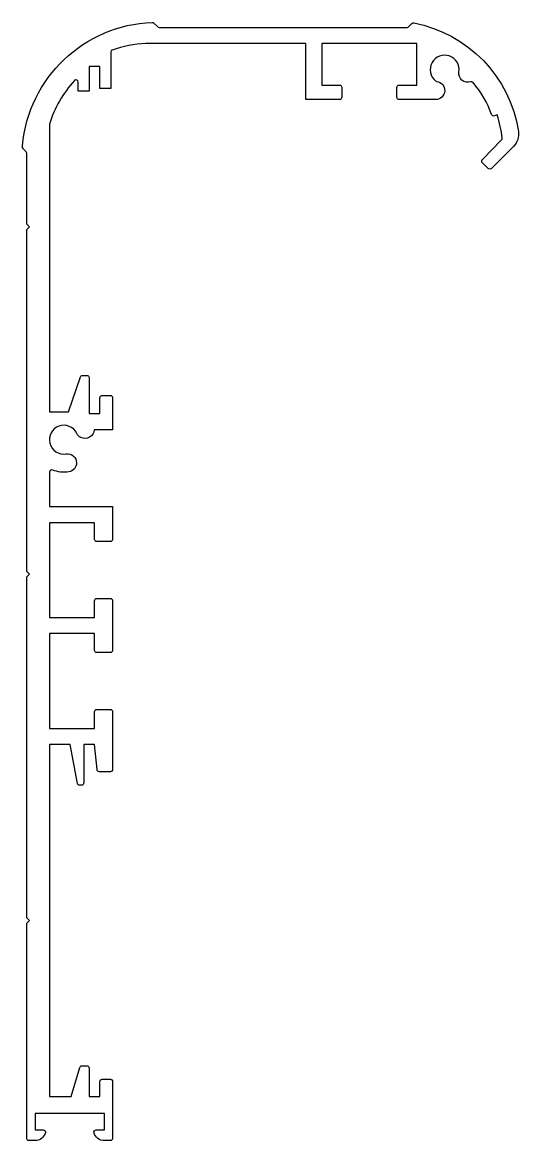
# Model space of a CAD drawing. Extents: x 743 to 798, y -176 to -52.
import ezdxf

# ---------------------------------------------------------------- set-up
doc = ezdxf.new("R2010")
doc.units = 0
doc.header["$LTSCALE"] = 15
doc.layers.get('0').update_dxf_attribs({"linetype": 'CONTINUOUS'})

msp = doc.modelspace()

# ---------------------------------------------------------------- linework, layer by layer
msp.add_lwpolyline([(752.01, -174.75), (752.01, -172.95), (744.31, -172.95), (744.31, -174.75), (745.22, -174.75, -0.494543), (745.47, -175.07, -0.338202), (744.31, -175.95), (743.61, -175.95, -0.414214), (743.41, -175.75), (743.41, -151.85), (743.71, -151.55), (743.41, -151.25), (743.41, -113.45), (743.71, -113.15), (743.41, -112.85), (743.41, -74.95), (743.71, -74.65), (743.41, -74.35), (743.41, -66.6, 0.198912), (743.26, -66.25), (743.05, -66.06, -0.220041), (742.91, -65.66, -0.377112), (757.3, -51.99, -0.20697), (757.48, -52.06), (757.89, -52.46, 0.198912), (758.06, -52.54), (785.55, -52.54, 0.198912), (785.73, -52.46), (786.07, -52.12, -0.246063), (786.3, -52.05, -0.31677), (797.89, -64.07, -0.231397), (797.34, -65.74), (794.89, -68.17, -0.414214), (794.54, -68.18), (793.89, -67.55, -0.414214), (793.89, -67.2), (796.01, -65.01, 0.222039), (796.08, -64.81, 0.052957), (795.54, -62.25), (795.23, -62.36, -0.405342), (794.92, -62.21, 0.08704), (792.86, -58.66, 0.305357), (792.59, -58.58, -0.559141), (791.29, -57.47, 1.732487), (788.71, -58.47, 0.064636), (788.82, -58.54, -0.947908), (788.71, -60.54), (784.66, -60.54, -0.414214), (784.41, -60.29), (784.41, -59.19, -0.414214), (784.66, -58.94), (786.61, -58.94), (786.61, -54.34), (776.11, -54.34), (776.11, -58.94), (778.06, -58.94, -0.414214), (778.31, -59.19), (778.31, -60.29, -0.414214), (778.06, -60.54), (774.31, -60.54), (774.31, -54.34), (756.58, -54.34, 0.080864), (752.87, -55.06, 0.31366), (752.71, -55.3), (752.71, -59.32), (751.51, -59.32), (751.51, -56.88), (750.31, -56.88), (750.31, -59.62), (749.11, -59.62), (749.11, -58.62, 0.682117), (748.68, -58.45, 0.113736), (745.91, -63.28), (745.91, -95.15), (748.02, -95.15), (749.35, -91.29, -0.319716), (749.59, -91.12), (750.06, -91.12, -0.414214), (750.31, -91.37), (750.31, -95.35), (751.51, -95.35), (751.51, -93.6, -0.414214), (751.76, -93.35), (752.66, -93.35, -0.414214), (752.91, -93.6), (752.91, -97.15), (750.85, -97.15, -0.555103), (749.39, -98.01, -0.161891), (748.95, -97.56, 1.988484), (747.75, -99.83, -0.460212), (748.91, -100.82, -0.369664), (748.06, -101.81, -0.128888), (746.25, -101.62, 0.523493), (745.91, -101.86), (745.91, -105.65), (752.91, -105.65), (752.91, -109.3, -0.414214), (752.66, -109.55), (751.16, -109.55, -0.414214), (750.91, -109.3), (750.91, -107.45), (745.91, -107.45), (745.91, -117.95), (750.91, -117.95), (750.91, -116.1, -0.414214), (751.16, -115.85), (752.66, -115.85, -0.414214), (752.91, -116.1), (752.91, -121.6, -0.414214), (752.66, -121.85), (751.16, -121.85, -0.414214), (750.91, -121.6), (750.91, -119.75), (745.91, -119.75), (745.91, -130.25), (750.91, -130.25), (750.91, -128.4, -0.414214), (751.16, -128.15), (752.66, -128.15, -0.414214), (752.91, -128.4), (752.91, -134.8, -0.414214), (752.66, -135.05), (751.43, -135.05, -0.385314), (751.19, -134.82), (750.91, -132.05), (749.71, -132.05), (749.71, -136.3, -0.414214), (749.46, -136.55), (749.27, -136.55, -0.360339), (749.02, -136.35), (748.21, -132.05), (745.91, -132.05), (745.91, -171.05), (748.31, -171.05), (749.28, -167.83, -0.330624), (749.52, -167.65), (750.06, -167.65, -0.414214), (750.31, -167.9), (750.31, -171.05), (751.51, -171.05), (751.51, -169.4, -0.414214), (751.76, -169.15), (752.66, -169.15, -0.414214), (752.91, -169.4), (752.91, -175.7, -0.414214), (752.66, -175.95), (752.01, -175.95, -0.338202), (750.85, -175.07, -0.494543), (751.09, -174.75)], format="xyb", close=True)

doc.saveas('drawing.dxf')
